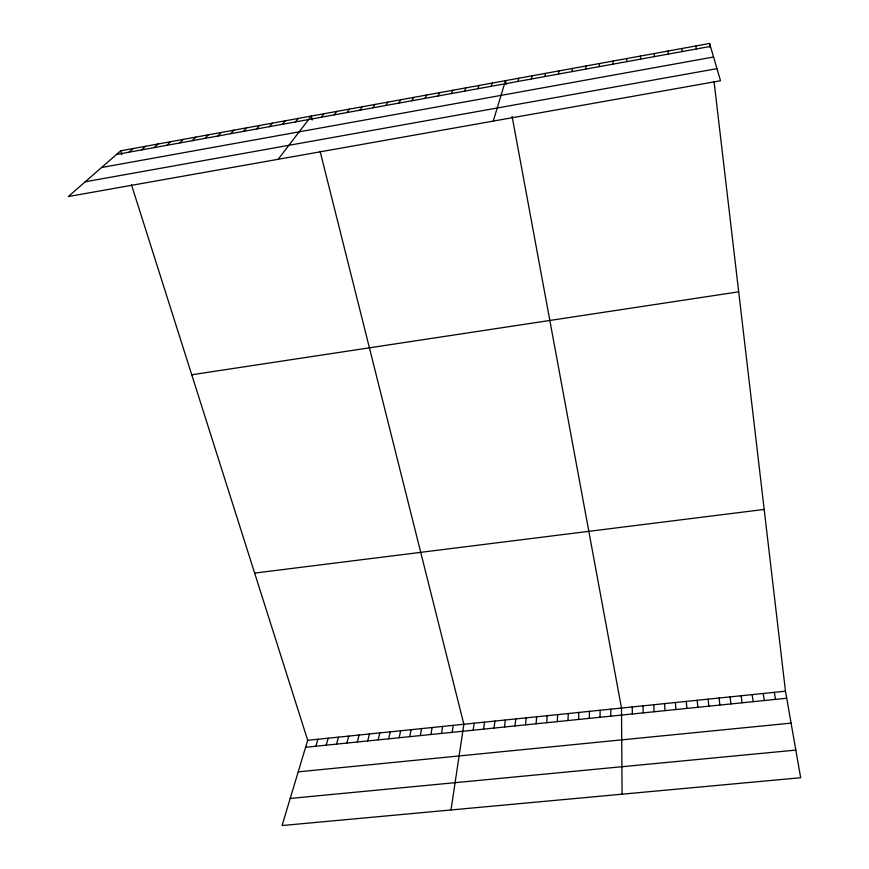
<?xml version="1.0" encoding="UTF-8"?>
<svg xmlns="http://www.w3.org/2000/svg" width="869" height="869" viewBox="0 0 869 869"><rect width="100%" height="100%" fill="white"/><g stroke="black" fill="none" stroke-linecap="round" stroke-linejoin="round"><path stroke-width="1.3" d="M610.777 716.175L610.798 709.158M613.058 64.143L613.069 61.047M600.023 717.262L600.131 710.255M589.301 718.359L589.475 711.342M578.613 719.445L578.863 712.439M599.328 66.641L599.469 63.524M567.946 720.531L568.272 713.525M557.301 721.618L557.702 714.611M546.699 722.704L547.177 715.698M536.119 723.779L536.662 716.773M585.652 69.129L585.912 66.001M525.56 724.855L526.179 717.848M515.035 725.93L515.73 718.924M504.531 726.995L505.302 719.999M494.059 728.07L494.906 721.064M572.008 71.606L572.399 68.466M483.62 729.134L484.533 722.128M473.203 730.188L474.181 723.193M450.989 809.973L463.861 724.257L320.096 151.293M558.419 74.082L558.93 70.921M452.141 732.339L453.26 725.343M441.485 733.425L442.679 726.43M430.872 734.511L432.132 727.516M420.281 735.587L421.617 728.602M544.885 76.537L545.504 73.365M409.712 736.662L411.124 729.678M399.175 737.738L400.652 730.753M388.671 738.813L390.214 731.828M378.189 739.877L379.807 732.893M531.383 79.003L532.121 75.809M367.739 740.942L369.423 733.968M357.311 742.007L359.071 735.033M346.916 743.06L348.741 736.086M517.924 81.447L518.782 78.232M336.542 744.125L338.443 737.151M326.201 745.178L328.167 738.205M315.892 746.221L317.913 739.258M131.48 184.793L307.691 740.312L282.056 825.55L800.675 777.722L785.478 691.203L714.079 81.708M493.255 121.095L505.497 80.654L506.182 84.38M491.148 86.313L492.245 83.076M477.831 88.736L479.036 85.477M464.557 91.158L465.882 87.878M451.326 93.559L452.76 90.267M438.139 95.959L439.681 92.657M424.995 98.349L426.657 95.036M411.884 100.739L413.666 97.404M398.828 103.118L400.718 99.761M385.814 105.475L387.813 102.107M372.844 107.843L374.952 104.454M359.907 110.189L362.123 106.8M347.024 112.535L349.349 109.125M334.174 114.871L336.607 111.449M321.367 117.206L323.909 113.763M278.178 159.277L311.254 116.066L312.243 120.009M295.503 121.91L298.252 118.434M282.436 124.289L285.304 120.802M269.423 126.657L272.388 123.159M256.442 129.014L259.516 125.505M243.505 131.371L246.687 127.841M230.622 133.717L233.902 130.165M217.771 136.053L221.16 132.49M204.965 138.377L208.462 134.804M192.201 140.702L195.797 137.117M179.481 143.016L183.185 139.42M166.805 145.319L170.606 141.712M154.171 147.621L158.071 143.993M141.571 149.913L145.579 146.274M129.014 152.194L133.12 148.545M120.704 150.804L68.325 196.546L720.51 80.752L709.593 43.45L120.704 150.804L121.91 154.617M116.5 154.476L710.462 46.415M101.575 167.511L713.558 57.006M85.216 181.784L716.968 68.651M191.745 374.767L738.693 291.821M254.66 573.095L764.188 509.43M307.691 740.312L785.478 691.203M305.606 747.275L786.717 698.241M298.208 771.857L791.083 723.117M290.213 798.437L795.83 750.099M695.667 45.992L696.406 48.979M681.785 48.523L682.393 51.521M512.091 116.316L621.498 708.05L622.085 794.19M774.344 692.343L775.496 699.382M667.946 51.043L668.435 54.063M763.243 693.484L764.307 700.523M752.163 694.624L753.151 701.663M741.116 695.765L742.017 702.793M730.09 696.895L730.927 703.923M654.161 53.552L654.52 56.594M709.593 43.45L710.049 47.306M719.108 698.024L719.858 705.052M708.148 699.154L708.811 706.182M697.21 700.273L697.807 707.301M640.42 56.061L640.649 59.114M686.314 701.392L686.825 708.42M675.441 702.51L675.876 709.538M664.589 703.629L664.948 710.646M653.781 704.737L654.053 711.754M626.723 58.56L626.831 61.634M642.995 705.845L643.19 712.862M632.23 706.953L632.36 713.97"/></g></svg>
